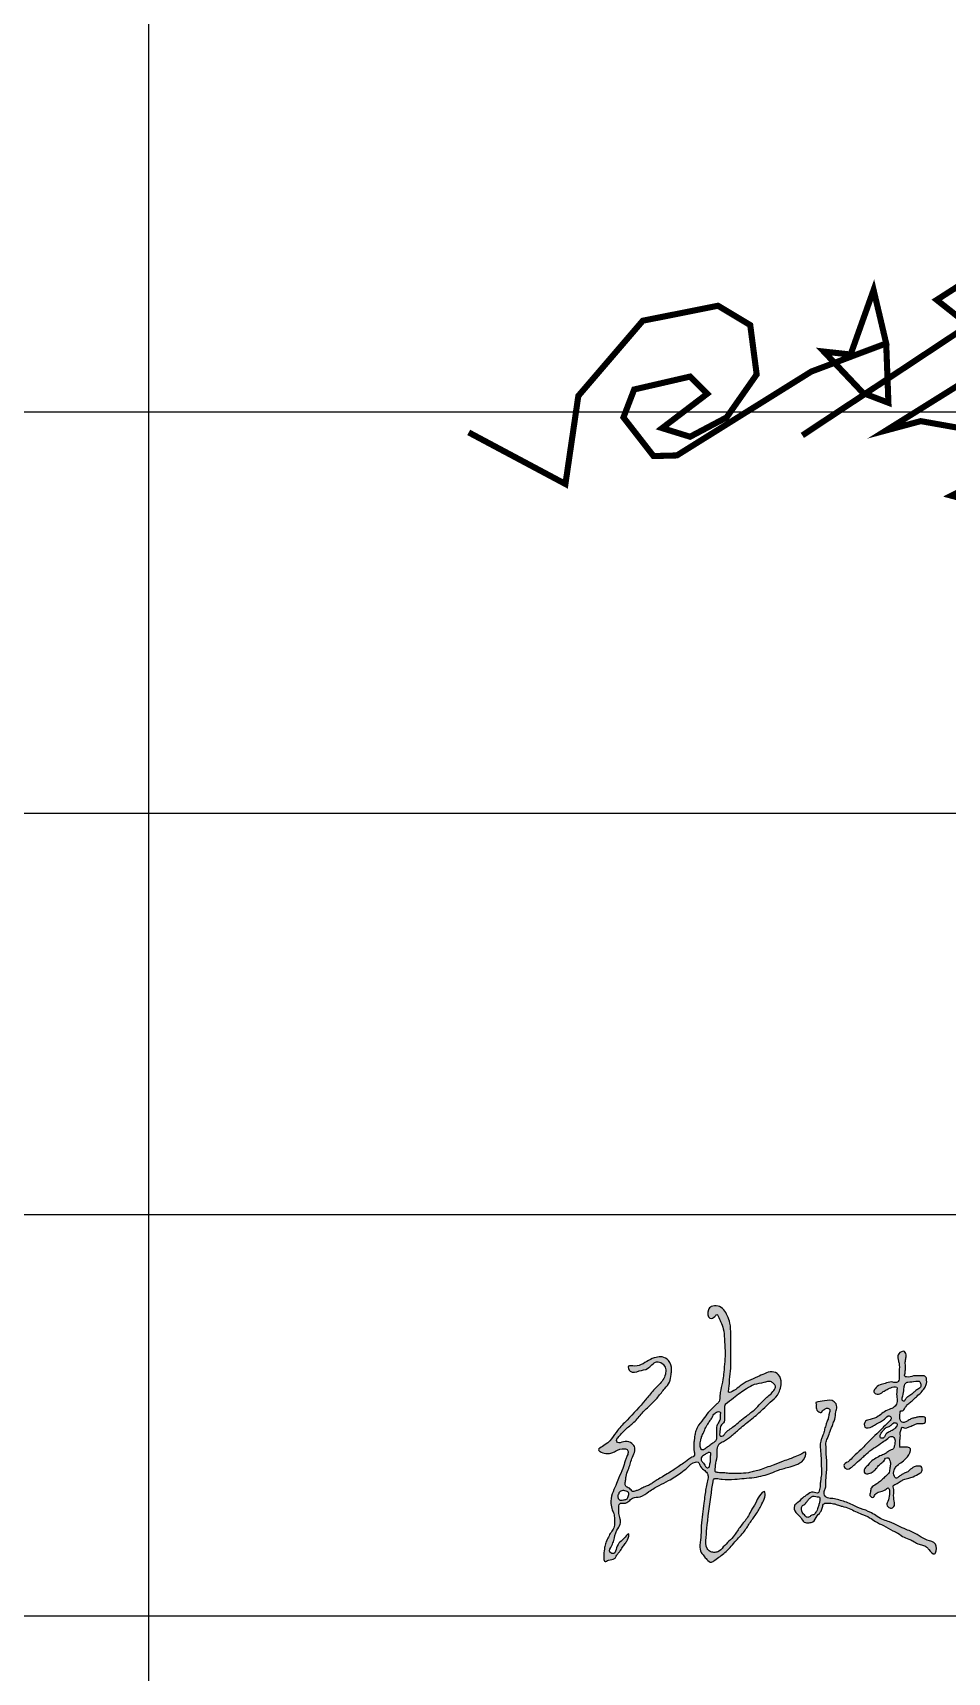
# Model space of a CAD drawing. Extents: x 30064 to 135164, y 17999 to 492668.
# Drawn here: x 109497 to 111776, y 275505 to 279590 of the extents above; entities that cross this region are included whole.
import ezdxf

# ---------------------------------------------------------------- set-up
doc = ezdxf.new("R2010")
doc.units = 0
doc.header["$LTSCALE"] = 1000
doc.header["$MEASUREMENT"] = 0
doc.layers.add('文字和字符', color=7, linetype='Continuous')

# ---------------------------------------------------------------- blocks, each defined once
blk = doc.blocks.new('田琳')
at = {"const_width": 20}
for points in [[(38170.1, 43531), (38716.9, 43893), (38611.8, 43976.1), (38782.6, 44085.5), (38857, 44142.4), (38690.6, 44234.3), (38791.4, 43477.3), (38681.9, 43556.1), (38559.2, 43577.9), (38445.4, 43547.3), (39146.1, 43984.9), (39054.1, 44168.6), (38918.4, 44286.8), (39041, 43551.7), (39067.3, 43258.5), (38988.4, 43245.4), (38660, 43332.9), (39371.5, 43698.7), (40071, 43933.6), (40071, 43933.6), (40359.3, 43925.6)], [(37073.8, 43540.8), (37391.6, 43371.4), (37434, 43660.7), (37645.8, 43907.7), (37893, 43957), (37998.9, 43893.5), (38020.1, 43731.3), (37921.2, 43590.1), (37801.2, 43526.6), (37709.4, 43554.9), (37857.7, 43667.8), (37801.2, 43724.2), (37617.6, 43681.9), (37582.3, 43590.1), (37681.1, 43463.1), (37757.9, 43465.2), (38199.4, 43740.6), (38445.7, 43833.2), (38404.3, 44008.7), (38328.7, 43796.7), (38240.8, 43806.4), (38370.1, 43669.9), (38453, 43638.3), (38445.7, 43833.2)]]:
    blk.add_lwpolyline(points, dxfattribs=at)

msp = doc.modelspace()

# ---------------------------------------------------------------- hatches: boundary and pattern name
at = {"layer": '文字和字符'}
h = msp.add_hatch(color=6, dxfattribs=at)
edge = h.paths.add_edge_path()
edge.add_spline(control_points=[(110992, 276268.4), (110992.3, 276268.3), (111017.2, 276269.5), (111029.9, 276283.1), (111048.6, 276289.8), (111066.5, 276292.3), (111085.3, 276282.6), (111089.8, 276262.8), (111087.3, 276244.7), (111085.4, 276227.2), (111069.8, 276210.5), (111055.6, 276190.8), (111036.1, 276170.6), (111014.3, 276151.6), (110997.1, 276127.4), (110975.3, 276113.1), (110963.3, 276097.7), (110954.3, 276090), (110950.6, 276082.7), (110956, 276074.2), (110970.4, 276081.5), (110985.8, 276079.6), (111003.1, 276063.7), (110990.7, 276042.4), (110985.8, 276023.6), (110980.9, 276008.7), (110974.8, 275995.6), (110974.8, 275982.8), (110971.9, 275973.3), (110976.9, 275965), (110984.3, 275964.4), (110987.7, 275959.6), (110991.4, 275954.4), (110998.4, 275957.1), (111005.3, 275958.3), (111013.5, 275962.7), (111022.7, 275967.8), (111033.8, 275971.3), (111043.3, 275978.5), (111054, 275985), (111066.9, 275992.7), (111081.1, 276001.2), (111094.1, 276009.6), (111106.4, 276018.1), (111121.1, 276027), (111132.2, 276038), (111147.8, 276044.1), (111144.8, 276054.8), (111144, 276063.4), (111143.8, 276073.6), (111145.6, 276083.3), (111146.1, 276093.7), (111148.8, 276104.3), (111153.8, 276120), (111167.6, 276134.2), (111179.4, 276152.2), (111191.9, 276163.9), (111200.7, 276173), (111210.1, 276180.9), (111208.7, 276194.8), (111211.8, 276212.7), (111217.2, 276231.6), (111220.1, 276264.2), (111223.4, 276298.2), (111220.7, 276334.4), (111219.6, 276358.7), (111213.1, 276375.3), (111208.1, 276385.6), (111202.9, 276400.6), (111195.7, 276388.7), (111179.6, 276383), (111177, 276406.7), (111188.7, 276418.5), (111205.5, 276419.7), (111219.9, 276409), (111228.7, 276393), (111235.8, 276372.5), (111236.7, 276352.2), (111236.5, 276333), (111236.6, 276314.1), (111236.3, 276290.1), (111237.8, 276262.8), (111232.3, 276235.8), (111233.8, 276218.5), (111228.1, 276198.4), (111248.4, 276208.6), (111259.7, 276219.6), (111280.4, 276232.4), (111301.6, 276240.1), (111320.4, 276249.3), (111338.6, 276256.6), (111358.7, 276247.3), (111363.8, 276226.9), (111359.5, 276209.5), (111352, 276191.9), (111334.3, 276178.2), (111314.2, 276157.4), (111288.1, 276135.7), (111260.7, 276114.7), (111238.9, 276093.7), (111222, 276081.9), (111200.1, 276072.2), (111205, 276044.7), (111198.2, 276025), (111198.3, 276012.8), (111196.1, 276003.8), (111207.5, 276002), (111217.8, 276002.4), (111235.1, 275999.8), (111255.7, 276001.2), (111276.6, 276000.2), (111293.4, 276005.7), (111308.5, 276008.5), (111324.5, 276015.8), (111345.2, 276021.1), (111364.1, 276030.5), (111382.8, 276035.6), (111398, 276043.7), (111409.9, 276046.1), (111426.4, 276058.2), (111420.3, 276033), (111405.2, 276024.1), (111381.3, 276015.5), (111358.2, 276010.9), (111336.6, 276000.9), (111316.5, 275994.5), (111294, 275990), (111270.3, 275988.2), (111243.8, 275985.8), (111220.1, 275985.1), (111204.3, 275987.7), (111194.3, 275988.9), (111191.1, 275976.3), (111187.4, 275940.5), (111178.8, 275891.5), (111175.1, 275842.8), (111172.4, 275817.7), (111184.1, 275805.1), (111194.2, 275803.5), (111207.4, 275804.5), (111222.3, 275824), (111244.2, 275841.4), (111259.8, 275869.8), (111277.4, 275887.1), (111286.5, 275908.5), (111299.5, 275925.9), (111304.4, 275942.3), (111323, 275962.1), (111321.8, 275937.9), (111312.8, 275923.1), (111301.7, 275900.4), (111284.7, 275879.7), (111270, 275853.4), (111246.2, 275830.4), (111224.3, 275802.4), (111202.8, 275789.9), (111187.5, 275776.4), (111176, 275785.5), (111170.2, 275795), (111159.9, 275804.9), (111158.4, 275824.5), (111163, 275846.2), (111162.3, 275872.3), (111165.5, 275898.5), (111169.2, 275924), (111172.3, 275950.6), (111176.1, 275973), (111180.7, 275991.2), (111178.1, 276003.3), (111167.6, 276009.8), (111159.8, 276018.3), (111156.5, 276029.5), (111141.2, 276029.4), (111129.7, 276015), (111108, 275999.1), (111084.7, 275983.7), (111056.7, 275970.5), (111033.6, 275956.9), (111013.9, 275940.1), (110992.7, 275942.2), (110982.6, 275931.1), (110972.3, 275924.6), (110962.7, 275928.4), (110956.9, 275922.4), (110957.8, 275913.1), (110956, 275901), (110961.5, 275887.8), (110962.3, 275872.1), (110949.1, 275857.1), (110946.2, 275836.9), (110940.3, 275820.4), (110929.5, 275804.2), (110949, 275798.1), (110950.5, 275816.9), (110960.3, 275830.7), (110970.8, 275838.1), (110985.4, 275856), (110980.2, 275833.9), (110972.8, 275826.2), (110966.7, 275817.2), (110961.9, 275808.8), (110955.9, 275802), (110951, 275795.4), (110946, 275784.6), (110933.7, 275787.3), (110919.7, 275776.1), (110919.7, 275800.7), (110921.6, 275813.4), (110924.4, 275828.1), (110930.4, 275839.3), (110935.4, 275851.2), (110944.6, 275861.6), (110947.2, 275874.9), (110947, 275887.9), (110945.5, 275899.5), (110939.9, 275911.4), (110936.1, 275928.1), (110940.1, 275949.5), (110949.4, 275969.4), (110957.2, 275990.9), (110967.5, 276010.5), (110972.1, 276028.6), (110976.3, 276041.2), (110980.8, 276049.2), (110980.6, 276059.5), (110966.3, 276064.7), (110953, 276058.1), (110939.7, 276050.8), (110926.9, 276049.9), (110916.1, 276051.3), (110902.9, 276060.5), (110935.4, 276076.5), (110947.8, 276103), (110986.1, 276141.5), (111016.3, 276173.8), (111041.7, 276206.3), (111058.6, 276222.7), (111073, 276239.8), (111076.9, 276261), (111065.9, 276276.3), (111045.9, 276282.3), (111032.3, 276258.8), (111008.1, 276257.8), (110987.8, 276246.8), (110975.4, 276270.7), (110991.9, 276268.4), (110992, 276268.4)], knot_values=[0, 0, 0, 0, 29.830329, 58.917813, 87.403057, 108.106156, 133.178165, 167.21185, 183.493575, 210.674955, 237.313626, 275.867732, 312.375317, 353.761043, 395.875537, 434.582879, 460.669761, 476.274997, 484.417806, 491.620343, 511.676156, 536.924503, 555.692553, 598.362356, 618.348177, 639.189191, 663.45492, 677.063063, 692.317653, 702.959274, 711.943659, 720.14469, 726.927846, 735.80548, 746.57076, 757.657127, 773.391329, 790.76732, 805.441898, 822.594095, 842.866694, 868.323001, 891.127033, 907.573393, 930.634575, 961.258613, 976.688727, 988.002723, 1001.170801, 1014.557807, 1029.617846, 1042.133039, 1057.768168, 1075.005198, 1109.99381, 1138.042246, 1164.89526, 1180.29965, 1191.874738, 1213.241442, 1232.349281, 1268.725268, 1294.322921, 1368.395782, 1410.724556, 1445.044845, 1469.944393, 1480.867815, 1499.328512, 1508.741629, 1526.286567, 1555.649157, 1570.573337, 1593.98259, 1617.984445, 1641.382666, 1669.439815, 1707.291974, 1725.035697, 1749.43332, 1786.029801, 1824.844218, 1863.911625, 1895.042411, 1908.396405, 1926.997455, 1954.733646, 1988.605585, 2022.407336, 2049.221687, 2076.673409, 2100.00089, 2131.565175, 2154.184674, 2175.023051, 2209.537897, 2244.846276, 2295.987218, 2350.394106, 2388.904508, 2420.906973, 2437.842954, 2481.538585, 2513.67034, 2525.068719, 2534.685067, 2544.923321, 2563.314623, 2581.768155, 2615.884833, 2650.046285, 2667.232328, 2688.872495, 2714.057646, 2739.784309, 2777.467879, 2801.534699, 2820.718126, 2846.219989, 2860.698517, 2879.243585, 2912.659008, 2940.608915, 2982.423161, 3010.685784, 3039.178412, 3070.401495, 3105.567192, 3138.040416, 3181.77967, 3202.070017, 3207.318711, 3220.228211, 3244.089956, 3371.102495, 3414.225609, 3453.462193, 3467.26996, 3480.300078, 3495.079726, 3519.973063, 3575.220664, 3613.131208, 3652.775903, 3675.917744, 3710.071084, 3737.577823, 3760.456026, 3779.026476, 3804.406012, 3842.427404, 3879.53793, 3916.903526, 3966.451123, 4017.131972, 4061.072175, 4074.638395, 4092.565028, 4109.947309, 4123.823044, 4149.665691, 4185.989873, 4217.238435, 4257.446297, 4295.790415, 4324.39685, 4369.00823, 4390.680082, 4401.809145, 4417.703641, 4439.204356, 4450.588858, 4460.404255, 4494.065203, 4522.530802, 4573.458554, 4609.521342, 4650.912748, 4685.917862, 4712.736046, 4730.120946, 4746.286022, 4759.95949, 4766.863435, 4776.672561, 4797.16942, 4817.291784, 4834.860476, 4859.323634, 4896.066848, 4914.918931, 4939.065769, 4952.349318, 4974.17708, 4996.946, 5022.500289, 5038.394722, 5059.260572, 5074.696393, 5090.132213, 5102.860644, 5115.363234, 5127.279907, 5137.839505, 5160.110254, 5171.91017, 5195.838718, 5221.384366, 5238.430758, 5255.298426, 5274.238989, 5291.838335, 5311.960699, 5328.55338, 5346.364767, 5359.960569, 5382.934513, 5416.477261, 5448.016954, 5474.30002, 5511.880375, 5539.40652, 5552.058861, 5566.94274, 5578.03298, 5588.729847, 5622.382906, 5636.081831, 5651.985781, 5673.57334, 5685.092373, 5703.046221, 5778.830378, 5827.289368, 5921.873186, 5965.463367, 5998.231583, 6019.778213, 6058.791881, 6074.951846, 6095.085564, 6133.666904, 6164.015928, 6195.290173, 6213.346315, 6227.672688, 6227.672688, 6227.672688, 6227.672688], degree=3, periodic=0)
edge = h.paths.add_edge_path(flags=16)
edge.add_spline(control_points=[(111200.7, 276153.3), (111200.6, 276153.3), (111191.8, 276146), (111189.4, 276137.8), (111183.1, 276130), (111178.4, 276122.4), (111173.1, 276113.5), (111169.3, 276103.2), (111163.9, 276093.1), (111161.4, 276084), (111160.1, 276076.9), (111160.2, 276070.5), (111160.7, 276065.2), (111162.2, 276060.3), (111168.6, 276058.2), (111174.5, 276064.5), (111183.3, 276068.7), (111190.3, 276075.9), (111198.4, 276079.9), (111201.7, 276087.1), (111200.2, 276095.5), (111201, 276106.1), (111200.1, 276118.5), (111207, 276128.1), (111210.9, 276137.4), (111209.5, 276145.6), (111211.6, 276153.7), (111205.7, 276155.1), (111200.7, 276153.4), (111200.7, 276153.3)], knot_values=[0, 0, 0, 0, 15.16178, 26.885115, 40.319645, 54.966413, 64.568744, 83.231373, 100.644648, 111.873825, 122.261764, 130.597594, 138.137919, 145.255344, 149.904189, 163.057972, 176.277051, 191.533217, 204.002706, 212.709306, 222.244258, 238.518955, 257.638434, 271.136509, 286.704711, 297.422187, 307.353728, 313.519692, 320.456367, 320.456367, 320.456367, 320.456367], degree=3, periodic=0)
edge = h.paths.add_edge_path(flags=16)
edge.add_spline(control_points=[(111222.8, 276172.2), (111223, 276172.4), (111244.4, 276189.1), (111259, 276200.2), (111276.6, 276212), (111295.4, 276223.8), (111316.2, 276225.1), (111333.6, 276232), (111342.9, 276225), (111350.6, 276217.6), (111340.9, 276201.2), (111320.6, 276187.4), (111300.9, 276161.9), (111277.2, 276145.2), (111259.6, 276130.9), (111245.3, 276119), (111232.7, 276109.7), (111222.7, 276102.6), (111218.7, 276094.2), (111207.1, 276091.3), (111209.9, 276107.4), (111209.7, 276119.4), (111222.3, 276129.1), (111220.8, 276142.5), (111220.8, 276153.7), (111221.3, 276161.9), (111220.4, 276167.6), (111222.7, 276172.2), (111222.8, 276172.2)], knot_values=[0, 0, 0, 0, 36.430419, 65.187197, 91.419752, 121.899033, 155.898168, 179.129599, 191.187594, 202.563458, 218.937757, 256.902618, 310.337733, 348.658026, 377.380118, 405.122206, 425.745844, 443.117225, 454.890005, 463.601594, 481.231921, 499.962837, 517.902498, 538.606138, 551.160941, 565.957672, 570.889886, 577.866804, 577.866804, 577.866804, 577.866804], degree=3, periodic=0)
edge = h.paths.add_edge_path(flags=16)
edge.add_spline(control_points=[(111162.6, 276037.1), (111162.6, 276037.2), (111168.5, 276046.8), (111174.9, 276049.3), (111180.2, 276052.8), (111188, 276053.2), (111185.4, 276043.7), (111186.5, 276036.1), (111185.4, 276028.2), (111183.8, 276021.8), (111183.5, 276016.4), (111179.5, 276014.1), (111174.6, 276015.5), (111171.8, 276020.6), (111168.6, 276025.2), (111165.7, 276030), (111162, 276032.2), (111162.6, 276037.1), (111162.6, 276037.1)], knot_values=[0, 0, 0, 0, 13.966431, 26.642221, 32.867363, 40.668687, 50.865474, 62.813241, 75.541774, 82.709236, 91.158043, 95.563358, 100.25464, 110.515602, 118.401257, 123.681007, 133.675528, 136.491121, 136.491121, 136.491121, 136.491121], degree=3, periodic=0)
edge = h.paths.add_edge_path(flags=16)
edge.add_spline(control_points=[(110957.2, 275950.2), (110957.2, 275950.3), (110962.7, 275959.8), (110971.2, 275957.5), (110977.6, 275955.9), (110982.3, 275953.3), (110983, 275947.8), (110980.7, 275943.4), (110979.2, 275937.8), (110973.7, 275935.3), (110966.8, 275934.5), (110957.3, 275932.6), (110955.3, 275941.4), (110954.3, 275945.9), (110957.2, 275950.1), (110957.2, 275950.2)], knot_values=[0, 0, 0, 0, 11.122688, 25.410392, 33.76565, 39.259742, 46.34399, 54.032835, 60.099225, 69.754386, 75.753906, 90.734986, 100.54138, 106.793197, 112.698594, 112.698594, 112.698594, 112.698594], degree=3, periodic=0)
h = msp.add_hatch(color=6, dxfattribs=at)
edge = h.paths.add_edge_path()
edge.add_spline(control_points=[(111595.9, 276211.6), (111596, 276211.8), (111608.5, 276223.3), (111621.6, 276224.4), (111635.8, 276230.6), (111646.8, 276225.8), (111655.1, 276229), (111656.6, 276238.8), (111655.2, 276252), (111657.5, 276267.1), (111654.8, 276279.4), (111652.3, 276288.6), (111653.1, 276301), (111670.7, 276308.6), (111674.9, 276293.3), (111671.1, 276283), (111671.5, 276271.1), (111671.8, 276258.9), (111670.8, 276250.1), (111668.9, 276242.3), (111679.4, 276239.3), (111689.6, 276244), (111703.3, 276243.9), (111713.1, 276244.4), (111723.6, 276242.8), (111724.8, 276232.8), (111724.6, 276224.1), (111720.6, 276214.4), (111713.4, 276204.4), (111703.9, 276196.1), (111694.8, 276187.6), (111687, 276179.7), (111678.7, 276174.8), (111674.3, 276168.3), (111669.4, 276163.4), (111666.9, 276154.9), (111659, 276157.7), (111658.3, 276146), (111655.9, 276137.4), (111663.2, 276125.8), (111672.5, 276128.6), (111679.6, 276133.1), (111687.1, 276137.9), (111696.3, 276139.1), (111705.8, 276141.8), (111714, 276142.2), (111723, 276139.5), (111721.2, 276133), (111721.9, 276126.8), (111712.9, 276123.6), (111704.5, 276125.9), (111695.3, 276123.1), (111689.3, 276119.4), (111682.2, 276117.5), (111675.9, 276113.7), (111669.1, 276113.3), (111662.3, 276116.9), (111661.2, 276109.5), (111658.5, 276104.5), (111659, 276097.2), (111659.1, 276091.9), (111658.6, 276086.4), (111657.4, 276081.4), (111657.8, 276076.5), (111657.5, 276072.5), (111657.9, 276069.5), (111656, 276064.4), (111666.1, 276066.6), (111673.1, 276066.1), (111679.9, 276065.4), (111685.2, 276062), (111683.3, 276050.8), (111675.5, 276038.4), (111660.6, 276027.5), (111649, 276019.4), (111642.2, 276007.4), (111640.9, 275995.7), (111649.5, 275986.9), (111655.3, 275992.6), (111661.2, 275996.5), (111668.6, 276001.5), (111677.9, 276003.9), (111685.5, 276011.9), (111694.9, 276019), (111704.6, 276019.1), (111713.9, 276017.6), (111715, 276006.1), (111704.7, 275998.3), (111693.3, 275993.1), (111679.5, 275988.5), (111668.4, 275985.9), (111657.7, 275980.6), (111650.9, 275974.3), (111639.4, 275972), (111643.4, 275960.2), (111642, 275947.6), (111642.5, 275934.1), (111646.6, 275920.3), (111637.3, 275912.2), (111628.3, 275915.9), (111624, 275923.7), (111629.9, 275933.7), (111632.1, 275945.1), (111632.6, 275955.6), (111629.9, 275967.8), (111618.9, 275957), (111607.9, 275955.5), (111596.3, 275950), (111591.8, 275938), (111581.4, 275944.3), (111585, 275954.5), (111585.3, 275967.1), (111597.8, 275972.5), (111607.3, 275979.6), (111615.6, 275987.2), (111623.7, 275994.5), (111631.3, 276001.1), (111632.1, 276010.7), (111634.2, 276019.4), (111634.5, 276029), (111632.3, 276035.7), (111628.3, 276040.7), (111621.5, 276039.1), (111619, 276031.1), (111610.6, 276026), (111603.8, 276019.1), (111598.5, 276011.4), (111591, 276004.7), (111581.9, 275999.7), (111567.6, 275999.1), (111568.9, 276014.1), (111578.5, 276020.2), (111585.5, 276031.2), (111598.2, 276038.4), (111610, 276045.4), (111622, 276048.9), (111629.8, 276057.8), (111642.4, 276059.7), (111644.7, 276072.6), (111646.8, 276081.8), (111643.6, 276091.6), (111634.1, 276094.4), (111626.6, 276084.9), (111612.2, 276077.9), (111601.2, 276068.5), (111586.8, 276060.2), (111576.9, 276051.6), (111563, 276038.3), (111550.1, 276027.5), (111538.6, 276016.1), (111525.3, 276008), (111514.1, 276022.3), (111531.9, 276030.1), (111542.9, 276044.6), (111564.5, 276062.2), (111583.2, 276084.3), (111603.5, 276101.3), (111617.7, 276117.6), (111629.1, 276126.9), (111638.9, 276138.3), (111628.9, 276147.8), (111617.8, 276131), (111601.9, 276126.4), (111588.7, 276115.8), (111567.3, 276110), (111569.4, 276133.3), (111587.4, 276134.7), (111602.7, 276140.7), (111616.2, 276152.8), (111629.8, 276160.1), (111644.1, 276164.3), (111652.1, 276176.5), (111650.3, 276191.4), (111649.1, 276202.7), (111652.3, 276216.7), (111639.2, 276216.1), (111630, 276211.6), (111618.7, 276206.8), (111610.6, 276198.9), (111600.2, 276196.9), (111590.7, 276203), (111595.8, 276211.6), (111595.9, 276211.6)], knot_values=[0, 0, 0, 0, 21.814226, 40.014518, 62.705103, 80.181203, 87.059593, 95.960741, 117.525979, 144.48919, 157.446323, 169.514731, 184.787555, 205.834293, 221.965238, 235.360358, 252.742704, 270.71375, 285.202589, 292.391017, 298.294038, 323.168932, 339.890762, 353.677583, 365.620364, 378.129251, 389.526685, 402.989381, 420.611403, 440.531037, 455.37129, 472.336878, 486.5792, 494.822314, 504.352288, 516.704907, 522.699181, 530.27695, 553.639261, 565.149337, 577.864888, 587.528817, 601.603428, 613.797645, 625.753182, 641.937729, 649.9788, 657.766267, 665.645468, 673.686615, 691.069983, 702.267642, 712.223711, 720.551303, 732.907569, 741.299569, 750.370401, 754.159277, 767.819998, 775.008381, 783.993926, 790.014194, 797.893351, 805.081778, 810.473088, 814.666318, 817.720913, 829.769177, 838.760629, 852.283854, 856.964277, 862.355586, 894.641394, 917.573479, 938.655869, 952.338385, 974.413595, 984.091028, 992.098792, 1002.565424, 1015.429981, 1028.359865, 1041.617731, 1060.692449, 1075.149999, 1081.330321, 1097.650211, 1107.252151, 1133.82575, 1149.932866, 1167.658992, 1180.945792, 1198.851742, 1207.212315, 1222.48382, 1236.906949, 1263.262694, 1278.557776, 1291.815576, 1304.435541, 1313.922398, 1324.654884, 1349.142625, 1361.020488, 1372.838601, 1385.371679, 1406.33795, 1423.525104, 1437.340436, 1446.079862, 1461.351368, 1476.168885, 1496.200813, 1510.803882, 1526.560496, 1542.662576, 1557.114579, 1565.766985, 1581.249459, 1594.824166, 1604.755407, 1610.756543, 1619.414177, 1627.419657, 1643.634371, 1658.03725, 1667.713087, 1682.728431, 1698.677316, 1713.209272, 1728.480822, 1743.495369, 1760.340716, 1781.062409, 1803.083586, 1817.90876, 1831.829559, 1851.204785, 1861.937228, 1882.369986, 1890.726834, 1902.273459, 1915.005119, 1936.427946, 1969.389218, 1974.338724, 2005.754245, 2023.168452, 2055.026844, 2074.268902, 2093.867831, 2107.78631, 2127.599717, 2153.412209, 2189.440129, 2240.453356, 2274.08225, 2299.89394, 2328.106323, 2341.387876, 2350.989816, 2370.530551, 2403.28468, 2421.19063, 2445.869309, 2466.302067, 2483.491087, 2513.600141, 2534.81948, 2557.988589, 2577.732832, 2594.915337, 2613.696208, 2636.660478, 2648.798069, 2658.352665, 2679.53953, 2695.582632, 2708.030864, 2726.091721, 2735.787779, 2747.159611, 2747.159611, 2747.159611, 2747.159611], degree=3, periodic=0)
edge = h.paths.add_edge_path(flags=16)
edge.add_spline(control_points=[(111642.6, 276126.7), (111642.5, 276126.7), (111636.6, 276120.9), (111632.5, 276117.4), (111624.7, 276115.9), (111619.3, 276111), (111614.8, 276105.8), (111611.2, 276101.5), (111608.8, 276096.8), (111607.5, 276091.3), (111611.6, 276088.1), (111616.5, 276087.5), (111620.3, 276092.6), (111621.7, 276098.5), (111626.6, 276102), (111631.4, 276103.7), (111635.8, 276106.9), (111642.5, 276109), (111646.4, 276114.4), (111650.7, 276118.6), (111651.4, 276122.7), (111650, 276127.6), (111646.4, 276126.9), (111642.6, 276126.7), (111642.6, 276126.7)], knot_values=[0, 0, 0, 0, 8.439041, 20.62857, 28.097042, 39.877603, 49.765051, 57.178901, 62.854461, 72.258155, 76.58164, 82.950578, 90.312624, 100.188639, 107.6845, 114.090351, 121.535477, 130.11106, 142.317774, 148.462757, 154.387511, 159.526625, 165.895648, 169.459976, 169.459976, 169.459976, 169.459976], degree=3, periodic=0)
edge = h.paths.add_edge_path(flags=16)
edge.add_spline(control_points=[(111672.7, 276225.7), (111672.6, 276225.6), (111668.6, 276219.6), (111668.4, 276214.1), (111667.9, 276207), (111666.2, 276198.6), (111664.4, 276190.7), (111662.3, 276183.5), (111668.4, 276177.7), (111671.9, 276187.4), (111678.8, 276192.7), (111687.4, 276197), (111694.2, 276204.7), (111701.7, 276210.2), (111712, 276215.5), (111709.4, 276223.7), (111707.8, 276231.6), (111692.9, 276230.2), (111682.6, 276227.6), (111674.7, 276227.9), (111672.7, 276225.7), (111672.7, 276225.7)], knot_values=[0, 0, 0, 0, 9.334311, 17.140719, 26.361451, 38.018579, 52.789195, 61.01517, 67.124154, 79.068588, 89.242621, 105.885881, 117.802758, 131.460083, 146.451071, 157.202444, 163.309657, 177.435607, 205.630785, 210.588468, 213.165382, 213.165382, 213.165382, 213.165382], degree=3, periodic=0)
h = msp.add_hatch(color=6, dxfattribs=at)
edge = h.paths.add_edge_path()
edge.add_spline(control_points=[(111448.1, 276176.9), (111448.4, 276177), (111473.4, 276182.9), (111493.1, 276184.7), (111502.7, 276166.8), (111496.5, 276152.3), (111498, 276137.6), (111491.3, 276125.6), (111488.2, 276115.3), (111483.4, 276103.8), (111479.9, 276093.5), (111474.9, 276083), (111472.8, 276073.7), (111475.1, 276061), (111473.5, 276046.9), (111477.6, 276024.5), (111474.7, 276002.4), (111473.2, 275979.8), (111474, 275964.8), (111468.1, 275954.4), (111469.2, 275943.7), (111480.9, 275937), (111495.2, 275938.7), (111509.5, 275932.8), (111525, 275929.5), (111539, 275922.2), (111556.7, 275913.4), (111573.6, 275909.2), (111589.6, 275901.1), (111601.8, 275893.2), (111616.2, 275884), (111635.3, 275880.1), (111653, 275869.4), (111676.3, 275859.9), (111695.9, 275851.6), (111714, 275839.8), (111727.6, 275832.6), (111747.4, 275829.1), (111750.9, 275812.5), (111743.6, 275793.8), (111731.5, 275808.9), (111724.6, 275818.4), (111714, 275822.4), (111701.8, 275824.8), (111691.4, 275832.3), (111678.5, 275837.9), (111663.7, 275843.1), (111652.1, 275853), (111635.1, 275859.5), (111618.8, 275870.8), (111597.9, 275878.8), (111581.6, 275892), (111564.1, 275898.3), (111546.8, 275905.1), (111531.7, 275914.3), (111516.8, 275917.6), (111503.9, 275921.6), (111492.2, 275926), (111480.4, 275926.8), (111467.4, 275927.1), (111464.7, 275916), (111462, 275904.9), (111450.2, 275895.3), (111444.9, 275879.7), (111431.1, 275877.1), (111417.4, 275876.9), (111411.6, 275893.1), (111397.6, 275900.9), (111391.1, 275919.7), (111406.6, 275929.7), (111415.6, 275940.2), (111428.5, 275948.4), (111439.5, 275957.5), (111453.9, 275948.5), (111458.3, 275960.3), (111459, 275969.7), (111460, 275983.4), (111464.1, 276001.7), (111461.1, 276024.7), (111461.6, 276049.1), (111458.2, 276068.4), (111460.8, 276083.2), (111465, 276094.5), (111469.7, 276102.7), (111469.9, 276111.1), (111472.6, 276117.1), (111473.8, 276124.9), (111477.2, 276131.5), (111480, 276138.3), (111480.3, 276145.3), (111482.2, 276152.1), (111484.9, 276160.6), (111476, 276164.9), (111470.8, 276159.9), (111464.5, 276158.5), (111464.2, 276149.9), (111452.6, 276154.1), (111449.2, 276161.9), (111449, 276168.9), (111450, 276173.5), (111448.1, 276176.9), (111448.1, 276176.9)], knot_values=[0, 0, 0, 0, 31.567408, 64.804615, 84.514899, 102.449572, 127.665217, 143.393176, 158.761139, 172.306084, 195.386314, 203.777391, 220.63047, 233.896682, 257.032253, 279.176201, 327.700844, 348.661996, 374.096735, 388.033075, 396.915328, 415.877792, 435.250381, 456.66983, 478.431065, 501.305126, 522.015154, 560.722472, 573.046245, 596.2976, 621.456877, 643.421109, 676.452722, 706.559804, 747.979879, 764.804525, 796.369237, 812.756663, 842.42195, 854.740888, 879.873646, 891.588111, 907.370515, 923.988969, 943.623296, 959.405623, 982.733778, 1008.381509, 1021.700495, 1058.208083, 1090.24983, 1114.093944, 1144.201026, 1166.925646, 1191.573171, 1217.002209, 1229.971469, 1248.063792, 1268.029249, 1281.440462, 1294.753802, 1308.690116, 1329.858381, 1355.865323, 1368.43417, 1386.209945, 1406.30905, 1430.06276, 1453.845898, 1470.989804, 1499.087867, 1512.54167, 1535.266273, 1553.042048, 1560.571233, 1580.172383, 1594.917168, 1617.197884, 1657.975453, 1689.943564, 1718.67234, 1738.776712, 1751.36341, 1769.195262, 1777.025624, 1785.794542, 1795.901638, 1809.568461, 1816.675984, 1826.397683, 1837.686133, 1847.881877, 1857.816128, 1868.115168, 1875.917125, 1881.585263, 1896.597226, 1905.82176, 1918.671785, 1923.218896, 1927.782629, 1927.782629, 1927.782629, 1927.782629], degree=3, periodic=0)
edge = h.paths.add_edge_path(flags=17)
edge.add_spline(control_points=[(111418.4, 275922.5), (111418.3, 275922.4), (111412.6, 275918.8), (111412.6, 275912.8), (111413, 275907.1), (111415.2, 275900.8), (111420.5, 275897.5), (111422.7, 275892.4), (111427, 275891), (111430.8, 275890.9), (111433.6, 275893.4), (111436.8, 275895.9), (111440.6, 275896.9), (111444.6, 275898.3), (111447.1, 275902), (111450.5, 275906.2), (111453.1, 275913.2), (111455.1, 275921.1), (111458.6, 275929.1), (111458.2, 275935), (111459, 275942.5), (111448.9, 275942.2), (111441.2, 275944.7), (111435.6, 275940.5), (111431.5, 275937.4), (111429, 275933.9), (111426.8, 275930.5), (111424, 275928.3), (111422.7, 275924.8), (111418.4, 275922.5), (111418.4, 275922.5)], knot_values=[0, 0, 0, 0, 9.663903, 14.696519, 25.589324, 33.287033, 41.448102, 50.312117, 54.669885, 59.317586, 65.471876, 69.610934, 76.339168, 81.250991, 86.994431, 94.228062, 103.814692, 117.550507, 128.275999, 139.362893, 142.658643, 157.109971, 167.517587, 177.222957, 183.783609, 188.977779, 195.04957, 200.641099, 203.083872, 211.139425, 211.139425, 211.139425, 211.139425], degree=3, periodic=0)

# ---------------------------------------------------------------- linework, layer by layer
for p, q in [((109785.3, 280645.5), (109785.3, 271616.1)), ((105180.8, 278645.5), (113180.8, 278645.5)), ((105180.8, 277645.5), (113180.8, 277645.5)), ((105180.8, 276645.5), (113180.8, 276645.5)), ((105180.8, 275645.5), (113180.8, 275645.5))]:
    msp.add_line(p, q)
at = {"layer": '文字和字符', "color": 6}
for points, start_tangent, end_tangent in [([(110992, 276268.4), (111013.3, 276271.6), (111031.4, 276282.2), (111050.5, 276289.6), (111065.4, 276290.7), (111081.3, 276282.2), (111088.8, 276258.8), (111087.7, 276247.1), (111083.5, 276228), (111072.2, 276212.5), (111054.8, 276190.8), (111036.7, 276171.7), (111015.3, 276150.9), (110995.2, 276128.1), (110974, 276110.1), (110961.2, 276096.3), (110953.6, 276088), (110951.6, 276082.5), (110954.3, 276078), (110968.7, 276079.3), (110986.7, 276077.2), (110996.3, 276067.6), (110990, 276037.5), (110985.7, 276023.8), (110980.9, 276009.5), (110975.3, 275992.9), (110974.3, 275983.2), (110973.5, 275972.2), (110977.8, 275965.9), (110983.9, 275963.6), (110987.9, 275959.3), (110991.4, 275955.8), (110997.7, 275956.7), (111005.2, 275958.7), (111012.4, 275962.1), (111022.5, 275967.3), (111034, 275972.2), (111042.9, 275978), (111053.3, 275984.6), (111065.9, 275992.1), (111081.6, 276001.6), (111095.4, 276010.5), (111105.2, 276017.1), (111119, 276026.4), (111136.9, 276039.3), (111145.8, 276045.9), (111145.2, 276054.1), (111144.1, 276063.5), (111144.1, 276073.1), (111145.4, 276083.9), (111146.3, 276092.9), (111148.8, 276103.9), (111153.1, 276115.5), (111168, 276135.9), (111180.2, 276152), (111193.7, 276165.8), (111201.6, 276173.6), (111207.3, 276179.8), (111209.4, 276195), (111211.3, 276208.7), (111217, 276234.2), (111219.1, 276252.6), (111222.2, 276305.9), (111220.7, 276336.3), (111217.8, 276360.9), (111211.8, 276377.8), (111208.6, 276385), (111201.4, 276396.2), (111196.6, 276391.4), (111184.6, 276387.4), (111180.6, 276408.2), (111187.8, 276416.1), (111204.6, 276417.7), (111219, 276408.2), (111227.8, 276393.8), (111234.2, 276374.6), (111236.6, 276347.4), (111236.6, 276334.6), (111236.6, 276317), (111236.6, 276290.7), (111236.6, 276262.7), (111233.4, 276234.7), (111231.8, 276212.4), (111231, 276202.8), (111243.8, 276206.8), (111259.8, 276218.7), (111280.6, 276231.5), (111303, 276241.1), (111320.6, 276249.1), (111339.7, 276253.9), (111354.9, 276246.7), (111362.1, 276225.1), (111358.9, 276209.2), (111352.5, 276195.6), (111334.9, 276178), (111316.6, 276160.4), (111288.6, 276136.4), (111258.2, 276111.7), (111237.4, 276093.3), (111218.2, 276080.5), (111207.8, 276074.1), (111202.3, 276043.1), (111198.5, 276020.2), (111197.8, 276012.1), (111197.8, 276005.1), (111204.8, 276002.6), (111218, 276002), (111231.2, 276000.7), (111255.8, 276000.7), (111280.4, 276002), (111292.4, 276005.1), (111307.5, 276008.9), (111324.5, 276015.2), (111342.2, 276020.9), (111367.4, 276031), (111383.8, 276036.6), (111396.4, 276042.3), (111413.4, 276049.2), (111422.9, 276053.6), (111421, 276040.4), (111403.4, 276024), (111384.4, 276017.1), (111355.4, 276008.9), (111336.5, 276001.3), (111317, 275995), (111294.9, 275990.6), (111269.7, 275988.1), (111246.4, 275986.2), (111214.9, 275986.2), (111200.4, 275988.1), (111196.6, 275988.1), (111192.2, 275979.9), (111189.6, 275962.9), (111177.6, 275872.2), (111174.8, 275841.2), (111177.6, 275813.1), (111184.7, 275806.1), (111193.8, 275803.9), (111204.4, 275805.4), (111217.8, 275817.3), (111245.2, 275846.2), (111260.7, 275868.7), (111278.3, 275891.2), (111286, 275905.9), (111298.7, 275927), (111307.8, 275944.6), (111320.5, 275955.2), (111321.2, 275941.8), (111314.2, 275924.9), (111300.8, 275901), (111285.3, 275879.2), (111270.5, 275856.7), (111246.9, 275830), (111222, 275803.2), (111196.6, 275784.3), (111188.2, 275779.3), (111176.9, 275785.7), (111169.2, 275795.5), (111162.9, 275803.2), (111159.3, 275821.5), (111162.2, 275847.6), (111162.9, 275870.1), (111165.7, 275898.9), (111169.4, 275926.3), (111172, 275946.7), (111177.6, 275978.4), (111179.7, 275993.9), (111177.6, 276001.6), (111169.2, 276009.3), (111159.3, 276021.3), (111155.1, 276028.3), (111148.1, 276029), (111128.3, 276015), (111112.2, 276002.3), (111081.2, 275982.6), (111058.1, 275970.8), (111032.6, 275955.2), (111010.8, 275942.5), (110991.8, 275939), (110982, 275931.3), (110971.4, 275926.3), (110961.6, 275926.3), (110958, 275922.8), (110957.3, 275915.8), (110957.3, 275901), (110960.9, 275886.9), (110960.9, 275874.3), (110952.4, 275858.8), (110944.7, 275833.5), (110939.7, 275820.8), (110935.5, 275803.9), (110944.7, 275801.1), (110951.7, 275815.2), (110960.2, 275829.3), (110973.5, 275841.9), (110982, 275849.7), (110979.2, 275834.9), (110972.8, 275825.8), (110966.5, 275816.6), (110961.6, 275808.9), (110955.9, 275801.8), (110951, 275794.8), (110946.8, 275788.5), (110931.3, 275784.3), (110923.6, 275780.7), (110920, 275797.6), (110922.1, 275815.9), (110925, 275827.9), (110930, 275838.9), (110936.2, 275851.1), (110943.3, 275861.6), (110946.8, 275875.7), (110946.8, 275887.7), (110944.7, 275900.3), (110941.1, 275909.5), (110937.6, 275925.6), (110941.1, 275949.5), (110949.6, 275970.7), (110956.6, 275988.2), (110967.4, 276013.1), (110973.3, 276032), (110976.4, 276040.6), (110980.2, 276050.6), (110979.2, 276058.5), (110972.3, 276062), (110948.8, 276055.8), (110939.9, 276051.7), (110928.5, 276050.3), (110913.3, 276053.7), (110907.1, 276059.2), (110916.8, 276067.8), (110954.2, 276107.6), (110977.8, 276133.4), (111023.7, 276183.8), (111043.9, 276207.8), (111060.2, 276224.9), (111069.5, 276237.3), (111072.6, 276265.3), (111065.6, 276274.6), (111051.7, 276278.4), (111029.1, 276262.1), (111008.2, 276255.9), (110985.6, 276255.2), (110981.8, 276267.6), (110992, 276268.4)], (0.984905, -0.173097), (0.984905, -0.173097)), ([(111595.9, 276211.6), (111608.4, 276221.1), (111620.9, 276225), (111636.9, 276228.5), (111649.5, 276227.2), (111653.9, 276229.3), (111655.9, 276235.4), (111655.9, 276250.9), (111656.4, 276270.3), (111654.7, 276279.5), (111652.9, 276288), (111655.1, 276298.8), (111669.3, 276304), (111673.6, 276293.2), (111671.9, 276283.7), (111671.5, 276271.2), (111671.5, 276258.3), (111670.2, 276247.9), (111670.2, 276242.7), (111674.1, 276241), (111691.9, 276243.3), (111703.9, 276244), (111713.8, 276244), (111722, 276241.4), (111724.6, 276232.8), (111724.2, 276224.6), (111720.7, 276215.5), (111713.4, 276205.2), (111703, 276195.2), (111695.2, 276187.9), (111686.2, 276179.7), (111678.1, 276173.4), (111674.4, 276168.7), (111670.2, 276163.3), (111664.6, 276156.4), (111660.3, 276156.4), (111658.5, 276151.2), (111658.5, 276134.4), (111663.7, 276127.9), (111672.8, 276129.2), (111678.8, 276132.6), (111687.8, 276137.4), (111696.3, 276139.3), (111704.7, 276141.3), (111716.4, 276141.3), (111721.6, 276138.7), (111721.6, 276133.1), (111720.7, 276127.5), (111715.5, 276124.9), (111703, 276124.9), (111695.2, 276122.7), (111688.8, 276119.6), (111683.1, 276117.5), (111674.9, 276114.1), (111668.9, 276114.1), (111662.4, 276114.9), (111661.5, 276112.3), (111659, 276102.8), (111659, 276097.7), (111659, 276091.2), (111658.5, 276086.9), (111657.7, 276081.3), (111657.7, 276076.1), (111657.7, 276072.2), (111657.7, 276069.2), (111657.2, 276067), (111665.9, 276066.2), (111672.3, 276066.2), (111681.8, 276064), (111684.4, 276061.8), (111684.4, 276057.9), (111673.1, 276037.7), (111660.2, 276027.3), (111648.6, 276017.5), (111643.7, 276008.9), (111644.3, 275993), (111649.8, 275988.7), (111654.7, 275991.8), (111660.8, 275996.2), (111668.8, 276001), (111677.3, 276004.6), (111684.7, 276010.8), (111696.3, 276018.1), (111706.7, 276018.7), (111711, 276017.5), (111712.8, 276005.9), (111707.9, 276001), (111690.8, 275992.4), (111679.8, 275988.7), (111667.6, 275985.1), (111659, 275980.8), (111648, 275974.1), (111642.5, 275971.6), (111642.5, 275960.6), (111642.5, 275950.2), (111643.7, 275931.3), (111644.3, 275920.3), (111637, 275914.2), (111628.4, 275917.2), (111625.3, 275923.3), (111627.8, 275930.7), (111632.1, 275947.8), (111632.1, 275956.3), (111629, 275964.3), (111621.1, 275960), (111607, 275954.5), (111596.6, 275947.8), (111589.9, 275940.4), (111584.3, 275943.5), (111584.3, 275954.5), (111586.8, 275964.9), (111598.4, 275973.5), (111607, 275979.6), (111615.5, 275987.1), (111624.1, 275994.9), (111630.8, 276002.8), (111632.1, 276008.9), (111633.9, 276019.9), (111633.9, 276029.7), (111631.5, 276036.4), (111628.4, 276039.5), (111622.3, 276038.3), (111619.2, 276033.4), (111610.7, 276025.4), (111603.3, 276018.1), (111599, 276012.6), (111591.1, 276005.3), (111580.7, 276000.4), (111570.3, 276001.6), (111570.3, 276012.6), (111577.6, 276020.5), (111585.6, 276029.7), (111597.8, 276038.3), (111611.9, 276045.6), (111621.7, 276049.9), (111629.6, 276056), (111641.9, 276062.7), (111644.3, 276070.1), (111645.5, 276084.7), (111643.1, 276090.2), (111635.1, 276092.7), (111627.8, 276087.2), (111614.9, 276078.6), (111595.4, 276065.2), (111592.3, 276063.3), (111574.6, 276049.3), (111565.4, 276040.7), (111548.2, 276025.4), (111537.8, 276016.3), (111524.4, 276012), (111518.3, 276019.9), (111528.7, 276029.7), (111542.1, 276042.5), (111561.1, 276060.3), (111586.8, 276086.6), (111604.5, 276103.1), (111617.4, 276116.5), (111632.1, 276130.6), (111636.4, 276139.2), (111631.5, 276144), (111619.8, 276136.1), (111599.6, 276123.9), (111588.6, 276117.1), (111570.9, 276115.9), (111572.1, 276130.6), (111583.7, 276134.9), (111603.9, 276142.8), (111616.2, 276152), (111630.8, 276159.9), (111643.7, 276166.1), (111650.4, 276176.4), (111650.5, 276190), (111650.3, 276206.5), (111649.9, 276215.3), (111643.1, 276216), (111628.6, 276211.1), (111618.4, 276205.8), (111611.1, 276200.5), (111598.2, 276198.9), (111593.3, 276203.9), (111595.9, 276211.6)], (0.662995, 0.748624), (0.662995, 0.748624)), ([(111222.8, 276172.2), (111243.5, 276188.3), (111260.1, 276200.8), (111275.7, 276211.3), (111295.1, 276221.7), (111319, 276227), (111335.6, 276229.3), (111343, 276224.7), (111348.1, 276218.2), (111343.9, 276207.2), (111324.1, 276188.3), (111297.2, 276160.8), (111275.6, 276143.6), (111259.4, 276130.7), (111243.9, 276118.1), (111232, 276109.2), (111222.5, 276101), (111217, 276094.5), (111210.9, 276093.2), (111209.3, 276105.8), (111211.9, 276119.1), (111219.6, 276129.4), (111220.9, 276144.3), (111220.9, 276153.3), (111220.9, 276164), (111220.9, 276167.5), (111222.8, 276172.2)], (0.790786, 0.612093), (0.790786, 0.612093)), ([(111672.7, 276225.7), (111669.4, 276219.8), (111668.4, 276214.3), (111667.8, 276207.7), (111666.3, 276199.4), (111663.9, 276189), (111663.6, 276183.1), (111666.8, 276180.2), (111672.5, 276186.7), (111677.8, 276191.7), (111687.9, 276198.2), (111694.1, 276204.1), (111702, 276210), (111710.1, 276217.2), (111709.2, 276224.9), (111707.7, 276229), (111697.6, 276230.5), (111677.5, 276227.8), (111674, 276226.9), (111672.7, 276225.7)], (-0.774883, -0.632104), (-0.774883, -0.632104)), ([(111448.1, 276176.9), (111470.4, 276181.6), (111494.2, 276179.3), (111500.6, 276166.6), (111498.2, 276153.9), (111496, 276135.8), (111491.6, 276125.4), (111487.8, 276115), (111484.3, 276105.9), (111478.3, 276090.3), (111475.9, 276084.8), (111473.5, 276072.9), (111474.3, 276063.3), (111474.3, 276046.7), (111475.9, 276030.8), (111474.3, 275995.9), (111473.5, 275980.8), (111472, 275962.5), (111468.8, 275953), (111469.6, 275946.6), (111480.7, 275938.7), (111494.6, 275937.5), (111509.5, 275933.3), (111524.5, 275928.9), (111539.5, 275922), (111553, 275915.7), (111579.2, 275906.1), (111587.2, 275902.2), (111601.5, 275893.4), (111617.3, 275884.7), (111632.4, 275879.9), (111653.9, 275869.6), (111673.7, 275860.9), (111700.8, 275848.2), (111711.1, 275841.8), (111731.7, 275832.3), (111742.9, 275828.3), (111748.4, 275807.7), (111744.5, 275799.8), (111730.2, 275810.9), (111724.6, 275817.2), (111714.3, 275822), (111702.8, 275825.4), (111690.4, 275832.3), (111680.1, 275837.1), (111664.7, 275843.8), (111649.1, 275853.7), (111640.4, 275857.7), (111617.3, 275870.4), (111596.7, 275880.7), (111582.4, 275890.3), (111562.5, 275899), (111547.4, 275905.4), (111531.5, 275913.3), (111514, 275918.6), (111505.1, 275921.3), (111492.6, 275925.2), (111478.3, 275926.8), (111468.8, 275925.2), (111464.8, 275916.5), (111461.6, 275906.9), (111452.1, 275895), (111441, 275879.9), (111432.2, 275877.6), (111419.5, 275879.2), (111410.9, 275890.8), (111398.9, 275903), (111394.9, 275919.6), (111403.6, 275928.4), (111418.7, 275941.9), (111426.7, 275947.4), (111441.8, 275953.8), (111454.5, 275952.2), (111457, 275957), (111459.1, 275971), (111460, 275981.6), (111462.4, 275997.4), (111461.6, 276026.8), (111460.8, 276049.8), (111459.2, 276070.5), (111461.6, 276084.8), (111464.8, 276093.3), (111469.5, 276105.2), (111470.3, 276110.8), (111472.2, 276116.8), (111474, 276123.9), (111477.8, 276133), (111479.5, 276137.8), (111480.5, 276144.8), (111482.4, 276152.7), (111483, 276160), (111476.6, 276163.3), (111469.9, 276160.2), (111465.1, 276157.3), (111463.7, 276153.4), (111453.1, 276155.6), (111449.8, 276161.3), (111449.4, 276170.6), (111449.4, 276173.9), (111448.1, 276176.9)], (0.945021, 0.327011), (0.945021, 0.327011)), ([(111200.7, 276153.3), (111192.9, 276145.6), (111188.9, 276138.2), (111183.5, 276130.2), (111177.8, 276121.3), (111174.3, 276115.3), (111168.9, 276103), (111163.8, 276091.6), (111161.5, 276083.8), (111160.3, 276076.4), (111160.3, 276070.4), (111160.9, 276065), (111163.2, 276060.4), (111166.3, 276059.2), (111174.6, 276063.8), (111182.6, 276069), (111191.2, 276075.8), (111198.4, 276081.3), (111201, 276087), (111200.7, 276093.8), (111200.7, 276105.6), (111201.8, 276119.3), (111206.4, 276127.9), (111210.1, 276138.5), (111210.1, 276146.2), (111209.8, 276153.3), (111205.5, 276154.5), (111200.7, 276153.3)], (-0.840213, -0.542256), (-0.840213, -0.542256)), ([(111642.6, 276126.7), (111638.2, 276122.5), (111631.1, 276117.4), (111625.9, 276115.7), (111619.2, 276110.6), (111614.4, 276105.3), (111611.1, 276101.1), (111609.3, 276097.4), (111608.9, 276090.7), (111611.3, 276088.7), (111615.9, 276088.3), (111619.5, 276092.1), (111622.6, 276098.5), (111626.9, 276101.9), (111631.1, 276103.8), (111635.7, 276106.5), (111641.3, 276109.1), (111647.5, 276115.4), (111650.3, 276118.8), (111651, 276123), (111649.7, 276126.5), (111645.2, 276126.9), (111642.6, 276126.7)], (-0.672398, -0.74019), (-0.672398, -0.74019)), ([(111162.6, 276037.1), (111168.6, 276045.2), (111176.2, 276050.3), (111180.2, 276052.3), (111185.8, 276052.1), (111186.1, 276044.7), (111186.1, 276036.1), (111185.1, 276027), (111184, 276021.9), (111182.3, 276016.1), (111179.5, 276014.6), (111176.2, 276015.3), (111171.4, 276021), (111168.3, 276025.8), (111166.1, 276028.9), (111162.5, 276035.1), (111162.6, 276037.1)], (-0.111358, 0.99378), (-0.111358, 0.99378)), ([(110957.2, 275950.2), (110962.2, 275956.4), (110972.5, 275957.2), (110978.2, 275955.4), (110981.5, 275953.2), (110982.5, 275948.2), (110980.7, 275942.9), (110979, 275938.9), (110973, 275935.4), (110968.7, 275934.7), (110957.9, 275935.4), (110955.2, 275941.9), (110955.2, 275946.4), (110957.2, 275950.2)], (0.091716, 0.995785), (0.091716, 0.995785)), ([(111418.4, 275922.5), (111413.3, 275917.7), (111412.6, 275914.2), (111413.5, 275906.4), (111415.7, 275901.3), (111419.9, 275897.2), (111424, 275892.3), (111426.9, 275891.2), (111430.3, 275891.3), (111434, 275893.6), (111436.4, 275895.4), (111441, 275897.1), (111444.2, 275898.5), (111446.9, 275901.7), (111449.9, 275905.9), (111452.6, 275912.3), (111455.6, 275921.7), (111457.9, 275929.1), (111458.4, 275937.1), (111458.4, 275939.4), (111448.6, 275942.8), (111441.1, 275943.5), (111435, 275940.1), (111431.4, 275937), (111429.1, 275934.1), (111426.5, 275930.5), (111423.8, 275927.6), (111423, 275926), (111418.4, 275922.5)], (-0.840414, -0.541945), (-0.840414, -0.541945))]:
    msp.add_spline(points, degree=3, dxfattribs=dict(at, start_tangent=start_tangent, end_tangent=end_tangent))

# ---------------------------------------------------------------- block references
at = {"xscale": 0.7584191996138543, "yscale": 0.758419199672062, "zscale": 0.7584191996528531}
msp.add_blockref('田琳', (82465.8, 245572.1, 0), dxfattribs=at)

doc.saveas('drawing.dxf')
